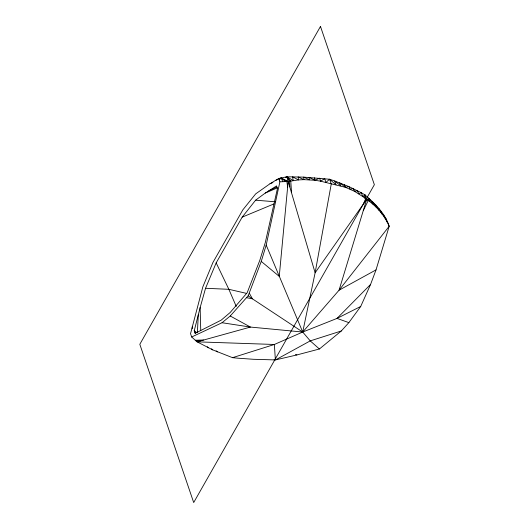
<?xml version="1.0" encoding="UTF-8"?>
<svg xmlns="http://www.w3.org/2000/svg" width="529" height="529" viewBox="0 0 529 529"><rect width="100%" height="100%" fill="white"/><g stroke="black" fill="none" stroke-linecap="round" stroke-linejoin="round"><path stroke-width="0.79" d="M232.548 357.67L274.366 344.478L302.714 332.04L339.056 290.196L389.185 226.26C384.193 214.496 375.312 204.961 364.726 198.051L364.865 194.817L361.234 192.701L348.889 186.585L334.652 180.971L329.574 179.238L303.686 177.122L286.863 176.785L278.743 178.485L269.995 183.755L255.686 193.872L242.857 209.828L212.883 262.563L202.838 286.87L190.539 333.66L191.677 336.999L197.105 341.846L212.724 349.881L232.548 357.67L237.481 358.153L253.424 359.284L275.497 359.925L296.868 354.946L319.397 348.995L341.298 330.982L348.862 322.624L360.705 306.463L370.565 284.45L376.02 269.896L389.185 226.26C385.138 213.306 374.856 203.473 364.865 194.817L362.841 196.609L354.602 191.372L345.53 187.339L320.481 181.169L314.98 180.27L303.917 179.648L298.515 179.913L288.166 181.46L279.881 181.824L266.193 245.066L261.26 261.412L248.174 295.823L230.234 315.998L222.048 322.736L191.677 336.999M192.206 328.74L192.311 326.486M197.403 332.357L198.289 314.815L200.141 307.574L205.55 288.285L216.169 262.887L242.176 217.141L255.606 200.187L265.274 193.052L276.574 185.897L277.434 188.595L265.313 242.487L259.825 260.288L247.142 292.795L230.115 312.546L221.175 320.164L195.168 333.316L194.255 330.658L198.289 314.815M387.526 221.393L386.997 221.869L385.74 218.133L384.583 217.717L383.644 214.834L381.958 213.842L378.579 208.181L379.121 210.264L375.61 204.855L376.119 207.024L372.376 201.549L373.005 204.161L368.885 198.269L368.23 200.597L363.264 210.668M319.397 348.995L310.239 340.888L302.714 332.04L315.119 272.785L363.496 203.896L365.651 198.798L364.865 194.817L366.63 199.598L339.056 290.196L376.02 269.896M363.496 203.896L366.63 199.598L368.885 198.269L369.824 201.688M367.424 200.081L368.885 198.269M279.881 181.824L279.239 179.939L281.064 177.969L288.166 181.46L315.119 272.785L331.24 184.099L329.574 179.238L325.91 182.452L324.7 178.67L320.481 181.169L319.668 178.167L314.98 180.27L309.128 177.394L309.439 179.767L303.686 177.122L303.917 179.648L298.144 176.931L298.515 179.913L292.524 176.818L293.284 180.528L286.863 176.785L285.396 177.394M370.565 284.45L337.033 318.405L302.714 332.04L250.429 327.067L222.048 322.736M274.062 359.925L275.318 359.019L274.366 344.478L197.105 341.846L250.429 327.067L230.234 315.998M360.705 306.463L337.033 318.405L348.862 322.624M268.831 190.777L276.707 187.101M275.265 180.568L278.161 179.271M279.61 178.617L281.064 177.969L286.85 181.46L287.637 187.107M265.274 193.052L277.381 187.868M242.176 217.141L273.929 203.929M269.995 183.755L272.924 182.545M341.298 330.982L310.239 340.888L275.497 359.925L275.318 359.019M329.574 179.238L336.047 184.8L334.652 180.971L340.821 185.877L339.572 182.769L345.53 187.339L348.889 186.585L350.138 189.177L353.233 188.575L354.602 191.372L357.353 190.619L358.847 193.865L361.234 192.701L362.841 196.609L364.726 198.051M195.247 340.259L203.553 339.995M196.14 341.033L200.207 340.914M205.55 288.285L228.865 289.31L246.567 293.397M194.255 330.658L196.748 332.655M255.606 200.187L275.206 201.774M246.785 297.721L252.452 298.852L302.714 332.04L266.193 245.066M295.413 354.622L296.868 354.946M248.174 295.823L252.452 298.852L249.324 293.251M285.508 181.48L281.064 177.969L282.817 181.579M261.26 261.412L279.246 276.369L288.166 181.46L286.863 176.785L290.758 180.951L291.558 192.609M216.136 350.846L217.399 351.904M211.534 348.796L212.724 349.881M195.168 333.316L195.558 333.713L194.275 330.678M207.282 346.773L208.314 347.824M286.863 176.785L289.508 181.189L289.879 186.882M216.169 262.887L228.865 289.31L236.238 306.41M344.326 184.647L345.53 187.339M278.743 178.485L279.239 179.939M381.257 211.507L381.958 213.842M314.464 177.744L314.98 180.27M200.141 307.574L200.749 330.612M320.481 26.45L139.815 344.293L193.693 502.55L374.36 184.707L320.481 26.45"/></g></svg>
